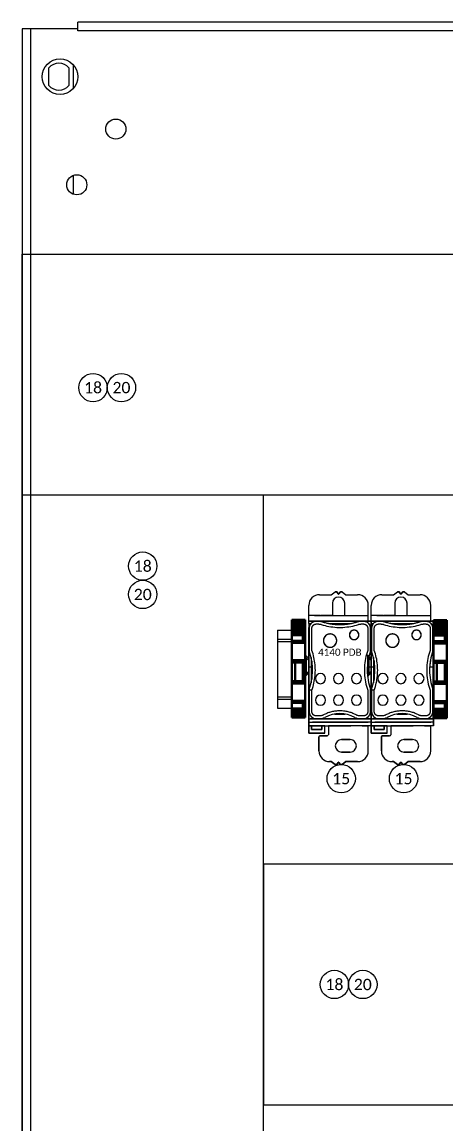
# Model space of a CAD drawing. Header units: inches. Extents: x 0 to 316, y -1 to 150.
# Drawn here: x 175.11 to 182.59, y 109.16 to 128.6 of the extents above; entities that cross this region are included whole.
import ezdxf
from ezdxf.enums import TextEntityAlignment as Align

# ---------------------------------------------------------------- set-up
doc = ezdxf.new("R2010")
doc.units = ezdxf.units.IN
doc.header["$MEASUREMENT"] = 0
doc.linetypes.add('HIDDEN2', pattern=[0.1875, 0.125, -0.0625])
doc.layers.add('AXIS', color=7, linetype='Continuous')
doc.styles.add('Calibri', font='calibri.ttf')

# ---------------------------------------------------------------- blocks, each defined once
blk = doc.blocks.new('A$C29732917')
at = {"lineweight": 50}
for p, q in [((-25.42, 3.57), (-25.42, -2.43)), ((18.38, 3.57), (-25.42, 3.57)), ((-24.44, 3.57), (-24.44, -2.43)), ((-23.82, 3.57), (-23.82, -2.43)), ((-23.62, 3.57), (-23.62, -2.43)), ((-22.62, 3.57), (-22.62, -2.43)), ((-22.19, 2.57), (-15.5, 2.57)), ((-22.19, -2.43), (-22.19, 2.57)), ((-21.49, 2.57), (-21.49, -2.43)), ((-21.45, 2.57), (-21.45, -2.43)), ((-20.49, 2.57), (-20.49, -2.43)), ((-20.06, 2.57), (-20.06, -2.43)), ((-19.28, -2.43), (-19.28, 2.57)), ((-18.57, 2.57), (-18.57, -2.43)), ((-16.03, 2.57), (-16.03, -2.43)), ((-15.84, 2.57), (-15.84, -2.43)), ((-15.6, 2.57), (-15.6, -2.43)), ((-15.5, -2.43), (-15.5, 2.57)), ((-15.07, 3.57), (-15.07, -2.43)), ((-7.32, 3.07), (3.08, 3.07)), ((-7.32, -2.43), (-7.32, 3.07)), ((-6.92, -2.43), (-6.92, 3.07)), ((-6.56, 3.07), (-6.56, -2.43)), ((-6.32, 3.07), (-6.32, -2.43)), ((-6.12, 2.57), (1.88, 2.57)), ((2.08, 3.07), (2.08, -2.43)), ((2.32, 3.07), (2.32, -2.43)), ((2.68, 3.07), (2.68, -2.43)), ((3.08, -2.43), (3.08, 3.07)), ((10.83, 3.57), (10.83, -2.43)), ((11.26, 2.57), (17.95, 2.57)), ((11.26, -2.43), (11.26, 2.57)), ((11.35, -2.43), (11.35, 2.57)), ((11.6, 2.57), (11.6, -2.43)), ((11.79, -2.43), (11.79, 2.57)), ((14.33, 2.57), (14.33, -2.43)), ((15.04, 2.57), (15.04, -2.43)), ((15.81, 2.57), (15.81, -2.43)), ((16.25, 2.57), (16.25, -2.43)), ((17.2, 2.57), (17.2, -2.43)), ((17.25, 2.57), (17.25, -2.43)), ((17.95, -2.43), (17.95, 2.57)), ((18.38, 3.57), (18.38, -2.43)), ((18.38, -2.43), (-25.42, -2.43)), ((1.88, -0.93), (-6.12, -0.93))]:
    blk.add_line(p, q, dxfattribs=at)
at = {"lineweight": 25}
blk.add_line((-15.6, -2.43), (-16.03, -2.43), dxfattribs=at)
at = {"lineweight": 50}
for centre, start, end in [((-6.12, 2.37), 90, 180), ((1.88, 2.37), 0, 90), ((-6.12, -0.73), 180, 270), ((1.88, -0.73), 270, 0)]:
    blk.add_arc(centre, 0.2, start, end, dxfattribs=at)
blk = doc.blocks.new('UDJ-125A')
at = {"color": 2}
for p, q in [((-0.232, 2.693), (-0.166, 2.743)), ((-0.232, 2.693), (-0.166, 2.743)), ((-0.166, 2.743), (-0.135, 2.743)), ((-0.135, 2.743), (-0.166, 2.743)), ((-0.166, 2.743), (-0.166, 2.743)), ((-0.135, 2.743), (-0.111, 2.708)), ((-0.111, 2.708), (-0.135, 2.743)), ((-0.135, 2.743), (-0.135, 2.743)), ((-0.097, 2.708), (-0.073, 2.743)), ((-0.073, 2.743), (-0.097, 2.708)), ((-0.073, 2.743), (-0.042, 2.743)), ((-0.042, 2.743), (-0.073, 2.743)), ((-0.073, 2.743), (-0.073, 2.743)), ((-0.042, 2.743), (0.024, 2.693)), ((-0.042, 2.743), (0.024, 2.693)), ((-0.042, 2.743), (-0.042, 2.743)), ((-0.44, 2.693), (-0.44, 2.693)), ((-0.44, 2.693), (-0.232, 2.693)), ((-0.44, 2.693), (-0.232, 2.693)), ((-0.232, 2.693), (-0.232, 2.693)), ((-0.213, 2.543), (-0.213, 2.327)), ((-0.213, 2.543), (-0.213, 2.328)), ((-0.213, 2.543), (-0.213, 2.543)), ((-0.111, 2.708), (-0.111, 2.708)), ((-0.097, 2.708), (-0.097, 2.708)), ((0.005, 2.327), (0.005, 2.543)), ((0.005, 2.328), (0.005, 2.543)), ((0.005, 2.543), (0.005, 2.543)), ((0.024, 2.693), (0.232, 2.693)), ((0.024, 2.693), (0.232, 2.693)), ((0.024, 2.693), (0.024, 2.693)), ((0.232, 2.693), (0.232, 2.693)), ((-0.628, 2.185), (-0.628, 2.505)), ((0.42, 2.505), (0.42, 2.505)), ((0.42, 2.352), (0.42, 2.505)), ((0.42, 2.23), (0.42, 2.352)), ((-0.528, 2.328), (-0.628, 2.328)), ((-0.423, 2.328), (-0.628, 2.328)), ((-0.498, 2.228), (-0.628, 2.228)), ((-0.628, 2.228), (-0.581, 2.228)), ((-0.628, 2.188), (-0.628, 1.416)), ((-0.628, 2.188), (-0.59, 2.188)), ((-0.62, 2.129), (-0.617, 2.142)), ((-0.617, 2.142), (-0.612, 2.155)), ((-0.612, 2.155), (-0.605, 2.167)), ((-0.605, 2.167), (-0.598, 2.178)), ((-0.598, 2.178), (-0.589, 2.188)), ((-0.589, 2.188), (-0.58, 2.197)), ((-0.581, 2.228), (-0.423, 2.228)), ((-0.58, 2.197), (-0.569, 2.205)), ((-0.569, 2.205), (-0.559, 2.212)), ((-0.564, 2.138), (-0.562, 2.141)), ((-0.562, 2.141), (-0.56, 2.145)), ((-0.56, 2.145), (-0.558, 2.148)), ((-0.559, 2.212), (-0.547, 2.218)), ((-0.558, 2.148), (-0.555, 2.151)), ((-0.555, 2.151), (-0.553, 2.154)), ((-0.553, 2.154), (-0.55, 2.157)), ((-0.55, 2.157), (-0.547, 2.16)), ((-0.547, 2.218), (-0.535, 2.222)), ((-0.547, 2.16), (-0.544, 2.162)), ((-0.544, 2.162), (-0.54, 2.164)), ((-0.54, 2.164), (-0.537, 2.167)), ((-0.537, 2.167), (-0.534, 2.169)), ((-0.535, 2.222), (-0.523, 2.225)), ((-0.534, 2.169), (-0.53, 2.17)), ((-0.53, 2.17), (-0.527, 2.172)), ((-0.528, 2.328), (-0.528, 2.328)), ((-0.528, 2.328), (0.42, 2.328)), ((-0.528, 2.228), (-0.413, 2.228)), ((-0.528, 2.228), (-0.528, 2.228)), ((0.001, 2.228), (-0.528, 2.228)), ((-0.527, 2.172), (-0.523, 2.173)), ((-0.523, 2.225), (-0.511, 2.227)), ((-0.523, 2.173), (-0.519, 2.174)), ((-0.519, 2.174), (-0.516, 2.175)), ((-0.516, 2.175), (-0.512, 2.176)), ((-0.512, 2.176), (-0.509, 2.177)), ((-0.511, 2.227), (-0.498, 2.228)), ((-0.509, 2.177), (-0.505, 2.177)), ((-0.506, 2.328), (-0.254, 2.328)), ((-0.505, 2.177), (-0.502, 2.177)), ((-0.502, 2.177), (-0.498, 2.178)), ((-0.456, 2.228), (-0.498, 2.228)), ((-0.498, 2.228), (-0.498, 2.228)), ((-0.498, 2.228), (-0.498, 2.228)), ((-0.498, 2.228), (-0.498, 2.228)), ((-0.498, 2.228), (-0.498, 2.228)), ((-0.498, 2.228), (-0.498, 2.228)), ((-0.498, 2.228), (-0.498, 2.228)), ((-0.498, 2.228), (-0.498, 2.228)), ((-0.456, 2.228), (-0.498, 2.228)), ((-0.498, 2.228), (-0.491, 2.228)), ((-0.498, 2.178), (-0.456, 2.178)), ((-0.491, 2.228), (-0.484, 2.228)), ((-0.484, 2.228), (-0.477, 2.228)), ((-0.477, 2.228), (-0.47, 2.228)), ((-0.47, 2.228), (-0.463, 2.228)), ((-0.463, 2.228), (-0.456, 2.228)), ((0.293, 2.228), (-0.456, 2.228)), ((-0.456, 2.228), (-0.456, 2.228)), ((-0.456, 2.228), (-0.456, 2.228)), ((-0.456, 2.228), (-0.456, 2.228)), ((-0.456, 2.228), (-0.456, 2.228)), ((-0.456, 2.228), (-0.456, 2.228)), ((-0.456, 2.228), (-0.456, 2.228)), ((-0.456, 2.228), (-0.456, 2.228)), ((-0.456, 2.228), (-0.446, 2.227)), ((-0.456, 2.178), (-0.45, 2.177)), ((-0.45, 2.177), (-0.443, 2.177)), ((-0.446, 2.227), (-0.435, 2.226)), ((-0.443, 2.177), (-0.436, 2.176)), ((-0.436, 2.176), (-0.429, 2.175)), ((-0.435, 2.226), (-0.425, 2.225)), ((-0.429, 2.175), (-0.423, 2.174)), ((-0.425, 2.225), (-0.414, 2.223)), ((-0.423, 2.228), (0.052, 2.228)), ((-0.423, 2.174), (-0.416, 2.172)), ((-0.416, 2.172), (-0.409, 2.17)), ((-0.414, 2.223), (-0.404, 2.221)), ((-0.213, 2.327), (-0.413, 2.327)), ((-0.213, 2.327), (-0.413, 2.327)), ((-0.413, 2.327), (-0.413, 2.327)), ((-0.413, 2.228), (-0.363, 2.228)), ((-0.413, 2.228), (-0.413, 2.228)), ((-0.409, 2.17), (-0.376, 2.16)), ((-0.404, 2.221), (-0.394, 2.218)), ((-0.394, 2.218), (-0.377, 2.212)), ((-0.394, 2.218), (-0.394, 2.218)), ((-0.377, 2.212), (-0.36, 2.207)), ((-0.376, 2.16), (-0.343, 2.151)), ((-0.363, 2.228), (0.155, 2.228)), ((-0.363, 2.228), (-0.363, 2.228)), ((-0.36, 2.207), (-0.343, 2.202)), ((-0.343, 2.202), (-0.325, 2.198)), ((-0.343, 2.151), (-0.309, 2.142)), ((-0.325, 2.198), (-0.308, 2.193)), ((-0.309, 2.142), (-0.275, 2.135)), ((-0.308, 2.193), (-0.29, 2.19)), ((-0.29, 2.19), (-0.273, 2.186)), ((-0.281, 2.188), (0.117, 2.188)), ((-0.273, 2.186), (-0.255, 2.183)), ((-0.255, 2.183), (-0.237, 2.18)), ((-0.254, 2.328), (0.42, 2.328)), ((-0.254, 2.188), (-0.002, 2.188)), ((-0.237, 2.18), (-0.219, 2.177)), ((-0.219, 2.177), (-0.201, 2.175)), ((-0.213, 2.327), (-0.213, 2.327)), ((-0.201, 2.175), (-0.183, 2.173)), ((0.037, 2.175), (-0.2, 2.175)), ((-0.183, 2.173), (-0.165, 2.171)), ((-0.165, 2.171), (-0.146, 2.17)), ((-0.146, 2.17), (-0.128, 2.169)), ((-0.128, 2.169), (-0.109, 2.168)), ((-0.109, 2.168), (-0.091, 2.168)), ((-0.091, 2.168), (-0.073, 2.168)), ((-0.073, 2.168), (-0.054, 2.168)), ((-0.054, 2.168), (-0.036, 2.169)), ((-0.036, 2.169), (-0.018, 2.17)), ((-0.018, 2.17), (0, 2.171)), ((0, 2.171), (0.018, 2.173)), ((0.35, 2.228), (0.001, 2.228)), ((0.005, 2.327), (0.005, 2.327)), ((0.018, 2.173), (0.036, 2.175)), ((0.036, 2.175), (0.055, 2.177)), ((0.401, 2.228), (0.052, 2.228)), ((0.055, 2.177), (0.073, 2.179)), ((0.073, 2.179), (0.091, 2.182)), ((0.091, 2.182), (0.109, 2.186)), ((0.109, 2.186), (0.126, 2.189)), ((0.111, 2.135), (0.146, 2.142)), ((0.126, 2.189), (0.144, 2.193)), ((0.144, 2.193), (0.162, 2.198)), ((0.146, 2.142), (0.18, 2.151)), ((0.155, 2.228), (0.205, 2.228)), ((0.155, 2.228), (0.155, 2.228)), ((0.162, 2.198), (0.179, 2.202)), ((0.179, 2.202), (0.196, 2.207)), ((0.18, 2.151), (0.213, 2.16)), ((0.196, 2.207), (0.214, 2.212)), ((0.205, 2.228), (0.32, 2.228)), ((0.205, 2.228), (0.205, 2.228)), ((0.213, 2.16), (0.246, 2.17)), ((0.214, 2.212), (0.231, 2.218)), ((0.231, 2.218), (0.241, 2.221)), ((0.231, 2.218), (0.231, 2.218)), ((0.241, 2.221), (0.251, 2.223)), ((0.246, 2.17), (0.253, 2.172)), ((0.251, 2.223), (0.262, 2.225)), ((0.253, 2.172), (0.259, 2.174)), ((0.259, 2.174), (0.266, 2.175)), ((0.262, 2.225), (0.272, 2.226)), ((0.266, 2.175), (0.273, 2.176)), ((0.272, 2.226), (0.283, 2.227)), ((0.273, 2.176), (0.279, 2.177)), ((0.279, 2.177), (0.286, 2.177)), ((0.283, 2.227), (0.293, 2.228)), ((0.286, 2.177), (0.293, 2.178)), ((0.335, 2.228), (0.293, 2.228)), ((0.293, 2.228), (0.3, 2.228)), ((0.335, 2.228), (0.293, 2.228)), ((0.293, 2.228), (0.293, 2.228)), ((0.293, 2.228), (0.293, 2.228)), ((0.293, 2.228), (0.293, 2.228)), ((0.293, 2.228), (0.293, 2.228)), ((0.293, 2.228), (0.293, 2.228)), ((0.293, 2.228), (0.293, 2.228)), ((0.293, 2.228), (0.293, 2.228)), ((0.293, 2.178), (0.335, 2.178)), ((0.3, 2.228), (0.307, 2.228)), ((0.307, 2.228), (0.314, 2.228)), ((0.314, 2.228), (0.321, 2.228)), ((0.32, 2.228), (0.32, 2.23)), ((0.32, 2.23), (0.401, 2.23)), ((0.32, 2.228), (0.42, 2.228)), ((0.32, 2.228), (0.32, 2.228)), ((0.321, 2.228), (0.328, 2.228)), ((0.328, 2.228), (0.335, 2.228)), ((0.47, 2.228), (0.335, 2.228)), ((0.335, 2.228), (0.349, 2.227)), ((0.335, 2.228), (0.335, 2.228)), ((0.335, 2.228), (0.335, 2.228)), ((0.335, 2.228), (0.335, 2.228)), ((0.335, 2.228), (0.335, 2.228)), ((0.335, 2.228), (0.335, 2.228)), ((0.335, 2.228), (0.335, 2.228)), ((0.335, 2.228), (0.335, 2.228)), ((0.335, 2.178), (0.338, 2.177)), ((0.338, 2.177), (0.342, 2.177)), ((0.342, 2.177), (0.345, 2.177)), ((0.345, 2.177), (0.349, 2.176)), ((0.349, 2.227), (0.364, 2.224)), ((0.349, 2.176), (0.353, 2.175)), ((0.401, 2.228), (0.35, 2.228)), ((0.353, 2.175), (0.356, 2.174)), ((0.356, 2.174), (0.36, 2.173)), ((0.36, 2.173), (0.363, 2.172)), ((0.363, 2.172), (0.367, 2.17)), ((0.364, 2.224), (0.378, 2.22)), ((0.367, 2.17), (0.37, 2.169)), ((0.37, 2.169), (0.374, 2.167)), ((0.374, 2.167), (0.377, 2.164)), ((0.377, 2.164), (0.38, 2.162)), ((0.378, 2.22), (0.391, 2.214)), ((0.38, 2.162), (0.383, 2.16)), ((0.383, 2.16), (0.386, 2.157)), ((0.386, 2.157), (0.389, 2.154)), ((0.389, 2.154), (0.392, 2.151)), ((0.391, 2.214), (0.404, 2.207)), ((0.392, 2.151), (0.394, 2.148)), ((0.394, 2.148), (0.397, 2.145)), ((0.397, 2.145), (0.399, 2.141)), ((0.399, 2.141), (0.401, 2.138)), ((0.401, 2.23), (0.42, 2.23)), ((0.404, 2.207), (0.416, 2.198)), ((0.416, 2.198), (0.427, 2.187)), ((0.42, 2.228), (0.42, 2.23)), ((0.42, 2.228), (0.47, 2.228)), ((0.42, 2.228), (0.42, 2.228)), ((0.427, 2.187), (0.436, 2.176)), ((0.436, 2.176), (0.445, 2.163)), ((0.445, 2.163), (0.451, 2.148)), ((0.451, 2.148), (0.456, 2.134)), ((0.47, 2.228), (0.47, 2.228)), ((0.47, 2.188), (0.47, 2.228)), ((0.47, 2.228), (0.47, 2.165)), ((0.47, 1.416), (0.47, 2.188)), ((0.47, 2.117), (0.47, 2.165)), ((0.47, 2.165), (0.47, 2.165)), ((-0.628, 1.568), (-0.628, 2.117)), ((-0.623, 2.103), (-0.622, 2.116)), ((-0.623, 2.103), (-0.623, 1.704)), ((-0.623, 1.704), (-0.623, 2.103)), ((-0.622, 2.116), (-0.62, 2.129)), ((-0.573, 2.109), (-0.572, 2.113)), ((-0.573, 2.106), (-0.573, 2.109)), ((-0.573, 2.103), (-0.573, 2.106)), ((-0.573, 1.712), (-0.573, 2.103)), ((-0.572, 2.117), (-0.571, 2.12)), ((-0.572, 2.113), (-0.572, 2.117)), ((-0.571, 2.12), (-0.57, 2.124)), ((-0.57, 2.124), (-0.569, 2.127)), ((-0.569, 2.127), (-0.568, 2.131)), ((-0.568, 2.131), (-0.566, 2.135)), ((-0.566, 2.135), (-0.564, 2.138)), ((-0.354, 1.947), (-0.357, 1.942)), ((-0.35, 1.952), (-0.354, 1.947)), ((-0.347, 1.957), (-0.35, 1.952)), ((-0.343, 1.961), (-0.347, 1.957)), ((-0.339, 1.966), (-0.343, 1.961)), ((-0.335, 1.97), (-0.339, 1.966)), ((-0.33, 1.974), (-0.335, 1.97)), ((-0.326, 1.978), (-0.33, 1.974)), ((-0.321, 1.981), (-0.326, 1.978)), ((-0.316, 1.984), (-0.321, 1.981)), ((-0.311, 1.987), (-0.316, 1.984)), ((-0.306, 1.99), (-0.311, 1.987)), ((-0.3, 1.993), (-0.306, 1.99)), ((-0.295, 1.995), (-0.3, 1.993)), ((-0.289, 1.997), (-0.295, 1.995)), ((-0.284, 1.998), (-0.289, 1.997)), ((-0.278, 2), (-0.284, 1.998)), ((-0.272, 2.001), (-0.278, 2)), ((-0.275, 2.135), (-0.24, 2.13)), ((-0.266, 2.001), (-0.272, 2.001)), ((-0.26, 2.002), (-0.266, 2.001)), ((-0.254, 2.002), (-0.26, 2.002)), ((-0.248, 2.002), (-0.254, 2.002)), ((-0.243, 2.001), (-0.248, 2.002)), ((-0.237, 2.001), (-0.243, 2.001)), ((-0.24, 2.13), (-0.205, 2.125)), ((-0.231, 2), (-0.237, 2.001)), ((-0.225, 1.998), (-0.231, 2)), ((-0.219, 1.997), (-0.225, 1.998)), ((-0.214, 1.995), (-0.219, 1.997)), ((-0.208, 1.993), (-0.214, 1.995)), ((-0.203, 1.99), (-0.208, 1.993)), ((-0.205, 2.125), (-0.17, 2.121)), ((-0.197, 1.987), (-0.203, 1.99)), ((-0.192, 1.984), (-0.197, 1.987)), ((-0.187, 1.981), (-0.192, 1.984)), ((-0.182, 1.978), (-0.187, 1.981)), ((-0.178, 1.974), (-0.182, 1.978)), ((-0.173, 1.97), (-0.178, 1.974)), ((-0.169, 1.966), (-0.173, 1.97)), ((-0.17, 2.121), (-0.135, 2.119)), ((-0.165, 1.961), (-0.169, 1.966)), ((-0.161, 1.957), (-0.165, 1.961)), ((-0.158, 1.952), (-0.161, 1.957)), ((-0.155, 1.947), (-0.158, 1.952)), ((-0.151, 1.942), (-0.155, 1.947)), ((-0.135, 2.119), (-0.099, 2.118)), ((-0.099, 2.118), (-0.064, 2.118)), ((-0.064, 2.118), (-0.029, 2.119)), ((-0.029, 2.119), (0.007, 2.121)), ((0.007, 2.121), (0.042, 2.125)), ((0.042, 2.125), (0.077, 2.13)), ((0.077, 2.13), (0.111, 2.135)), ((0.087, 1.998), (0.086, 1.992)), ((0.086, 1.992), (0.086, 1.986)), ((0.086, 1.986), (0.086, 1.986)), ((0.086, 1.986), (0.086, 1.979)), ((0.086, 1.979), (0.087, 1.974)), ((0.088, 2.004), (0.087, 1.998)), ((0.087, 1.974), (0.088, 1.968)), ((0.09, 2.009), (0.088, 2.004)), ((0.088, 1.968), (0.09, 1.962)), ((0.092, 2.015), (0.09, 2.009)), ((0.09, 1.962), (0.091, 1.956)), ((0.091, 1.956), (0.094, 1.951)), ((0.094, 2.021), (0.092, 2.015)), ((0.097, 2.026), (0.094, 2.021)), ((0.094, 1.951), (0.097, 1.945)), ((0.1, 2.031), (0.097, 2.026)), ((0.097, 1.945), (0.1, 1.94)), ((0.103, 2.036), (0.1, 2.031)), ((0.107, 2.041), (0.103, 2.036)), ((0.111, 2.045), (0.107, 2.041)), ((0.115, 2.049), (0.111, 2.045)), ((0.12, 2.053), (0.115, 2.049)), ((0.125, 2.056), (0.12, 2.053)), ((0.13, 2.059), (0.125, 2.056)), ((0.135, 2.062), (0.13, 2.059)), ((0.141, 2.064), (0.135, 2.062)), ((0.147, 2.066), (0.141, 2.064)), ((0.152, 2.067), (0.147, 2.066)), ((0.158, 2.068), (0.152, 2.067)), ((0.164, 2.069), (0.158, 2.068)), ((0.17, 2.069), (0.164, 2.069)), ((0.176, 2.069), (0.17, 2.069)), ((0.182, 2.068), (0.176, 2.069)), ((0.188, 2.067), (0.182, 2.068)), ((0.193, 2.066), (0.188, 2.067)), ((0.199, 2.064), (0.193, 2.066)), ((0.204, 2.062), (0.199, 2.064)), ((0.21, 2.059), (0.204, 2.062)), ((0.215, 2.056), (0.21, 2.059)), ((0.22, 2.053), (0.215, 2.056)), ((0.224, 2.049), (0.22, 2.053)), ((0.229, 2.045), (0.224, 2.049)), ((0.233, 2.041), (0.229, 2.045)), ((0.237, 2.036), (0.233, 2.041)), ((0.24, 2.031), (0.237, 2.036)), ((0.243, 2.026), (0.24, 2.031)), ((0.24, 1.94), (0.243, 1.945)), ((0.246, 2.021), (0.243, 2.026)), ((0.243, 1.945), (0.246, 1.951)), ((0.248, 2.015), (0.246, 2.021)), ((0.246, 1.951), (0.248, 1.956)), ((0.25, 2.009), (0.248, 2.015)), ((0.248, 1.956), (0.25, 1.962)), ((0.252, 2.003), (0.25, 2.009)), ((0.25, 1.962), (0.252, 1.968)), ((0.253, 1.998), (0.252, 2.003)), ((0.252, 1.968), (0.253, 1.973)), ((0.253, 1.992), (0.253, 1.998)), ((0.254, 1.986), (0.253, 1.992)), ((0.253, 1.979), (0.254, 1.986)), ((0.253, 1.973), (0.253, 1.979)), ((0.254, 1.986), (0.254, 1.986)), ((0.401, 2.138), (0.403, 2.135)), ((0.403, 2.135), (0.404, 2.131)), ((0.404, 2.131), (0.406, 2.127)), ((0.406, 2.127), (0.407, 2.124)), ((0.407, 2.124), (0.408, 2.12)), ((0.408, 2.12), (0.409, 2.117)), ((0.409, 2.117), (0.409, 2.113)), ((0.409, 2.113), (0.41, 2.109)), ((0.41, 2.109), (0.41, 2.106)), ((0.41, 2.106), (0.41, 2.103)), ((0.41, 2.103), (0.41, 1.712)), ((0.456, 2.134), (0.459, 2.118)), ((0.459, 2.118), (0.46, 2.103)), ((0.46, 1.704), (0.46, 2.103)), ((0.46, 2.103), (0.46, 1.704)), ((0.46, 2.103), (0.46, 2.103)), ((0.47, 2.117), (0.47, 2.117)), ((0.47, 2.117), (0.47, 1.571)), ((-0.371, 1.891), (-0.372, 1.885)), ((-0.372, 1.885), (-0.372, 1.885)), ((-0.372, 1.885), (-0.371, 1.879)), ((-0.37, 1.903), (-0.371, 1.897)), ((-0.371, 1.897), (-0.371, 1.891)), ((-0.371, 1.879), (-0.371, 1.873)), ((-0.371, 1.873), (-0.37, 1.867)), ((-0.369, 1.908), (-0.37, 1.903)), ((-0.37, 1.867), (-0.369, 1.861)), ((-0.368, 1.914), (-0.369, 1.908)), ((-0.369, 1.861), (-0.368, 1.855)), ((-0.366, 1.92), (-0.368, 1.914)), ((-0.368, 1.855), (-0.366, 1.849)), ((-0.364, 1.926), (-0.366, 1.92)), ((-0.366, 1.849), (-0.364, 1.844)), ((-0.362, 1.931), (-0.364, 1.926)), ((-0.364, 1.844), (-0.362, 1.838)), ((-0.36, 1.936), (-0.362, 1.931)), ((-0.362, 1.838), (-0.36, 1.833)), ((-0.357, 1.942), (-0.36, 1.936)), ((-0.36, 1.833), (-0.357, 1.828)), ((-0.357, 1.828), (-0.354, 1.822)), ((-0.354, 1.822), (-0.351, 1.817)), ((-0.351, 1.817), (-0.347, 1.813)), ((-0.347, 1.813), (-0.343, 1.808)), ((-0.343, 1.808), (-0.339, 1.804)), ((-0.339, 1.804), (-0.335, 1.799)), ((-0.335, 1.799), (-0.331, 1.795)), ((-0.331, 1.795), (-0.326, 1.792)), ((-0.326, 1.792), (-0.321, 1.788)), ((-0.321, 1.788), (-0.316, 1.785)), ((-0.316, 1.785), (-0.311, 1.782)), ((-0.311, 1.782), (-0.306, 1.779)), ((-0.306, 1.779), (-0.301, 1.777)), ((-0.301, 1.777), (-0.295, 1.774)), ((-0.295, 1.774), (-0.29, 1.773)), ((-0.29, 1.773), (-0.284, 1.771)), ((-0.284, 1.771), (-0.278, 1.769)), ((-0.278, 1.769), (-0.272, 1.768)), ((-0.272, 1.768), (-0.266, 1.768)), ((-0.266, 1.768), (-0.26, 1.767)), ((-0.26, 1.767), (-0.254, 1.767)), ((-0.254, 1.767), (-0.249, 1.767)), ((-0.249, 1.767), (-0.243, 1.768)), ((-0.243, 1.768), (-0.237, 1.768)), ((-0.237, 1.768), (-0.231, 1.769)), ((-0.231, 1.769), (-0.225, 1.771)), ((-0.225, 1.771), (-0.219, 1.772)), ((-0.219, 1.772), (-0.214, 1.774)), ((-0.214, 1.774), (-0.208, 1.776)), ((-0.208, 1.776), (-0.203, 1.779)), ((-0.203, 1.779), (-0.197, 1.782)), ((-0.197, 1.782), (-0.192, 1.785)), ((-0.192, 1.785), (-0.187, 1.788)), ((-0.187, 1.788), (-0.182, 1.791)), ((-0.182, 1.791), (-0.178, 1.795)), ((-0.178, 1.795), (-0.173, 1.799)), ((-0.173, 1.799), (-0.169, 1.803)), ((-0.169, 1.803), (-0.165, 1.808)), ((-0.165, 1.808), (-0.161, 1.812)), ((-0.161, 1.812), (-0.158, 1.817)), ((-0.158, 1.817), (-0.155, 1.822)), ((-0.155, 1.822), (-0.152, 1.827)), ((-0.152, 1.827), (-0.149, 1.833)), ((-0.149, 1.936), (-0.151, 1.942)), ((-0.146, 1.931), (-0.149, 1.936)), ((-0.149, 1.833), (-0.146, 1.838)), ((-0.144, 1.925), (-0.146, 1.931)), ((-0.146, 1.838), (-0.144, 1.844)), ((-0.142, 1.92), (-0.144, 1.925)), ((-0.144, 1.844), (-0.142, 1.849)), ((-0.14, 1.914), (-0.142, 1.92)), ((-0.142, 1.849), (-0.14, 1.855)), ((-0.139, 1.908), (-0.14, 1.914)), ((-0.14, 1.855), (-0.139, 1.861)), ((-0.138, 1.902), (-0.139, 1.908)), ((-0.139, 1.861), (-0.138, 1.867)), ((-0.137, 1.896), (-0.138, 1.902)), ((-0.138, 1.867), (-0.137, 1.873)), ((-0.137, 1.891), (-0.137, 1.896)), ((-0.137, 1.885), (-0.137, 1.891)), ((-0.137, 1.885), (-0.137, 1.885)), ((-0.137, 1.879), (-0.137, 1.885)), ((-0.137, 1.873), (-0.137, 1.879)), ((0.1, 1.94), (0.103, 1.935)), ((0.103, 1.935), (0.107, 1.93)), ((0.107, 1.93), (0.111, 1.926)), ((0.111, 1.926), (0.115, 1.922)), ((0.115, 1.922), (0.12, 1.918)), ((0.12, 1.918), (0.125, 1.915)), ((0.125, 1.915), (0.13, 1.912)), ((0.13, 1.912), (0.135, 1.909)), ((0.135, 1.909), (0.141, 1.907)), ((0.141, 1.907), (0.147, 1.905)), ((0.147, 1.905), (0.153, 1.904)), ((0.153, 1.904), (0.158, 1.903)), ((0.158, 1.903), (0.164, 1.902)), ((0.164, 1.902), (0.17, 1.902)), ((0.17, 1.902), (0.176, 1.902)), ((0.176, 1.902), (0.182, 1.903)), ((0.182, 1.903), (0.188, 1.904)), ((0.188, 1.904), (0.194, 1.905)), ((0.194, 1.905), (0.199, 1.907)), ((0.199, 1.907), (0.205, 1.909)), ((0.205, 1.909), (0.21, 1.912)), ((0.21, 1.912), (0.215, 1.915)), ((0.215, 1.915), (0.22, 1.919)), ((0.22, 1.919), (0.225, 1.922)), ((0.225, 1.922), (0.229, 1.926)), ((0.229, 1.926), (0.233, 1.931)), ((0.233, 1.931), (0.237, 1.935)), ((0.237, 1.935), (0.24, 1.94)), ((-0.628, 1.568), (-0.691, 1.634)), ((-0.691, 1.634), (-0.691, 1.606)), ((-0.691, 1.634), (-0.691, 1.251)), ((-0.691, 1.605), (-0.691, 1.606)), ((-0.691, 1.606), (-0.691, 1.606)), ((-0.691, 1.606), (-0.691, 1.279)), ((-0.69, 1.604), (-0.691, 1.605)), ((-0.691, 1.605), (-0.691, 1.605)), ((-0.691, 1.605), (-0.691, 1.605)), ((-0.689, 1.603), (-0.69, 1.604)), ((-0.69, 1.604), (-0.69, 1.604)), ((-0.688, 1.602), (-0.689, 1.603)), ((-0.689, 1.603), (-0.689, 1.603)), ((-0.687, 1.601), (-0.688, 1.602)), ((-0.686, 1.6), (-0.687, 1.601)), ((-0.685, 1.599), (-0.686, 1.6)), ((-0.684, 1.598), (-0.685, 1.599)), ((-0.683, 1.597), (-0.684, 1.598)), ((-0.682, 1.596), (-0.683, 1.597)), ((-0.681, 1.594), (-0.682, 1.596)), ((-0.68, 1.593), (-0.681, 1.594)), ((-0.678, 1.591), (-0.68, 1.593)), ((-0.677, 1.59), (-0.678, 1.591)), ((-0.676, 1.588), (-0.677, 1.59)), ((-0.674, 1.587), (-0.676, 1.588)), ((-0.673, 1.586), (-0.674, 1.587)), ((-0.672, 1.584), (-0.673, 1.586)), ((-0.67, 1.583), (-0.672, 1.584)), ((-0.669, 1.581), (-0.67, 1.583)), ((-0.667, 1.58), (-0.669, 1.581)), ((-0.666, 1.578), (-0.667, 1.58)), ((-0.666, 1.578), (-0.628, 1.537)), ((-0.666, 1.307), (-0.666, 1.578)), ((-0.628, 1.537), (-0.628, 1.568)), ((-0.628, 1.568), (-0.628, 1.317)), ((-0.614, 1.678), (-0.623, 1.704)), ((-0.606, 1.653), (-0.614, 1.678)), ((-0.599, 1.627), (-0.606, 1.653)), ((-0.592, 1.602), (-0.599, 1.627)), ((-0.586, 1.576), (-0.592, 1.602)), ((-0.588, 1.585), (-0.588, 1.416)), ((-0.581, 1.549), (-0.586, 1.576)), ((-0.563, 1.682), (-0.573, 1.712)), ((-0.553, 1.651), (-0.563, 1.682)), ((-0.545, 1.619), (-0.553, 1.651)), ((-0.538, 1.588), (-0.545, 1.619)), ((-0.531, 1.556), (-0.538, 1.588)), ((-0.526, 1.524), (-0.531, 1.556)), ((0.37, 1.569), (0.364, 1.532)), ((0.378, 1.606), (0.37, 1.569)), ((0.388, 1.642), (0.378, 1.606)), ((0.398, 1.677), (0.388, 1.642)), ((0.41, 1.712), (0.398, 1.677)), ((0.423, 1.576), (0.417, 1.549)), ((0.429, 1.602), (0.423, 1.576)), ((0.436, 1.627), (0.429, 1.602)), ((0.443, 1.653), (0.436, 1.627)), ((0.451, 1.678), (0.443, 1.653)), ((0.46, 1.704), (0.451, 1.678)), ((0.47, 1.571), (0.47, 1.542)), ((-0.628, 1.348), (-0.628, 1.537)), ((-0.628, 1.416), (-0.628, 0.59)), ((-0.588, 1.416), (-0.628, 1.416)), ((-0.588, 1.54), (-0.588, 1.54)), ((-0.588, 1.54), (-0.579, 1.54)), ((-0.588, 1.416), (-0.588, 1.14)), ((-0.576, 1.523), (-0.581, 1.549)), ((-0.577, 1.526), (-0.577, 1.375)), ((-0.577, 1.375), (-0.577, 1.199)), ((-0.577, 1.375), (-0.577, 1.375)), ((-0.577, 1.375), (-0.563, 1.375)), ((-0.572, 1.497), (-0.576, 1.523)), ((-0.569, 1.47), (-0.572, 1.497)), ((-0.566, 1.443), (-0.569, 1.47)), ((-0.565, 1.417), (-0.566, 1.443)), ((-0.563, 1.39), (-0.565, 1.417)), ((-0.563, 1.363), (-0.563, 1.39)), ((-0.521, 1.492), (-0.526, 1.524)), ((-0.518, 1.46), (-0.521, 1.492)), ((-0.515, 1.427), (-0.518, 1.46)), ((-0.514, 1.395), (-0.515, 1.427)), ((-0.513, 1.363), (-0.514, 1.395)), ((-0.514, 1.33), (-0.513, 1.363)), ((0.351, 1.419), (0.35, 1.381)), ((0.35, 1.381), (0.35, 1.344)), ((0.354, 1.457), (0.351, 1.419)), ((0.358, 1.495), (0.354, 1.457)), ((0.364, 1.532), (0.358, 1.495)), ((0.401, 1.417), (0.4, 1.39)), ((0.4, 1.39), (0.4, 1.363)), ((0.4, 1.363), (0.4, 1.363)), ((0.403, 1.443), (0.401, 1.417)), ((0.47, 1.416), (0.401, 1.416)), ((0.406, 1.47), (0.403, 1.443)), ((0.409, 1.497), (0.406, 1.47)), ((0.413, 1.523), (0.409, 1.497)), ((0.417, 1.549), (0.413, 1.523)), ((0.47, 1.542), (0.47, 1.343)), ((0.47, 0.59), (0.47, 1.416)), ((-0.691, 1.251), (-0.628, 1.317)), ((-0.69, 1.281), (-0.691, 1.28)), ((-0.691, 1.28), (-0.691, 1.28)), ((-0.691, 1.28), (-0.691, 1.28)), ((-0.691, 1.28), (-0.691, 1.279)), ((-0.691, 1.279), (-0.691, 1.251)), ((-0.691, 1.279), (-0.691, 1.279)), ((-0.689, 1.282), (-0.69, 1.281)), ((-0.69, 1.281), (-0.69, 1.281)), ((-0.688, 1.283), (-0.689, 1.282)), ((-0.689, 1.282), (-0.689, 1.282)), ((-0.687, 1.284), (-0.688, 1.283)), ((-0.686, 1.285), (-0.687, 1.284)), ((-0.685, 1.286), (-0.686, 1.285)), ((-0.684, 1.287), (-0.685, 1.286)), ((-0.683, 1.288), (-0.684, 1.287)), ((-0.682, 1.29), (-0.683, 1.288)), ((-0.681, 1.291), (-0.682, 1.29)), ((-0.68, 1.292), (-0.681, 1.291)), ((-0.678, 1.294), (-0.68, 1.292)), ((-0.677, 1.295), (-0.678, 1.294)), ((-0.676, 1.297), (-0.677, 1.295)), ((-0.674, 1.298), (-0.676, 1.297)), ((-0.673, 1.3), (-0.674, 1.298)), ((-0.672, 1.301), (-0.673, 1.3)), ((-0.67, 1.303), (-0.672, 1.301)), ((-0.669, 1.304), (-0.67, 1.303)), ((-0.667, 1.305), (-0.669, 1.304)), ((-0.666, 1.307), (-0.667, 1.305)), ((-0.628, 1.348), (-0.666, 1.307)), ((-0.628, 1.317), (-0.628, 1.348)), ((-0.628, 0.813), (-0.628, 1.317)), ((-0.538, 1.137), (-0.531, 1.169)), ((-0.531, 1.169), (-0.526, 1.201)), ((-0.526, 1.201), (-0.521, 1.233)), ((-0.521, 1.233), (-0.518, 1.266)), ((-0.518, 1.266), (-0.515, 1.298)), ((-0.515, 1.298), (-0.514, 1.33)), ((-0.511, 1.215), (-0.511, 1.215)), ((-0.332, 1.215), (-0.332, 1.215)), ((-0.194, 1.215), (-0.194, 1.215)), ((-0.015, 1.215), (-0.015, 1.215)), ((0.123, 1.215), (0.123, 1.215)), ((0.302, 1.215), (0.302, 1.215)), ((0.35, 1.344), (0.351, 1.306)), ((0.351, 1.306), (0.354, 1.268)), ((0.354, 1.268), (0.358, 1.23)), ((0.358, 1.23), (0.364, 1.193)), ((0.364, 1.193), (0.37, 1.156)), ((0.47, 1.343), (0.47, 1.314)), ((0.47, 1.314), (0.47, 0.658)), ((-0.623, 1.021), (-0.623, 1.021)), ((-0.623, 1.021), (-0.623, 1.021)), ((-0.623, 1.021), (-0.623, 1.021)), ((-0.623, 1.021), (-0.622, 1.021)), ((-0.623, 1.021), (-0.623, 0.633)), ((-0.623, 0.633), (-0.623, 1.021)), ((-0.623, 1.021), (-0.623, 1.021)), ((-0.622, 1.021), (-0.622, 1.021)), ((-0.622, 1.021), (-0.621, 1.021)), ((-0.621, 1.021), (-0.621, 1.021)), ((-0.621, 1.021), (-0.62, 1.021)), ((-0.62, 1.021), (-0.619, 1.021)), ((-0.619, 1.021), (-0.618, 1.021)), ((-0.618, 1.021), (-0.617, 1.02)), ((-0.617, 1.02), (-0.616, 1.02)), ((-0.616, 1.02), (-0.615, 1.02)), ((-0.615, 1.02), (-0.614, 1.02)), ((-0.614, 1.02), (-0.612, 1.019)), ((-0.612, 1.019), (-0.611, 1.019)), ((-0.611, 1.019), (-0.609, 1.019)), ((-0.609, 1.019), (-0.608, 1.019)), ((-0.608, 1.019), (-0.606, 1.018)), ((-0.606, 1.018), (-0.605, 1.018)), ((-0.605, 1.018), (-0.603, 1.018)), ((-0.603, 1.018), (-0.601, 1.017)), ((-0.601, 1.017), (-0.599, 1.017)), ((-0.599, 1.017), (-0.597, 1.017)), ((-0.597, 1.017), (-0.595, 1.016)), ((-0.595, 1.016), (-0.593, 1.016)), ((-0.593, 1.016), (-0.591, 1.016)), ((-0.591, 1.016), (-0.59, 1.016)), ((-0.59, 1.016), (-0.589, 1.015)), ((-0.589, 1.015), (-0.587, 1.015)), ((-0.587, 1.015), (-0.585, 1.015)), ((-0.585, 1.015), (-0.582, 1.014)), ((-0.582, 1.014), (-0.579, 1.014)), ((-0.579, 1.014), (-0.576, 1.013)), ((-0.576, 1.013), (-0.573, 1.013)), ((-0.573, 1.013), (-0.563, 1.043)), ((-0.573, 0.633), (-0.573, 1.013)), ((-0.563, 1.043), (-0.553, 1.074)), ((-0.553, 1.074), (-0.545, 1.106)), ((-0.545, 1.106), (-0.538, 1.137)), ((0.37, 1.156), (0.378, 1.119)), ((0.378, 1.119), (0.388, 1.083)), ((0.388, 1.083), (0.398, 1.048)), ((0.398, 1.048), (0.41, 1.013)), ((0.41, 1.013), (0.41, 0.633)), ((0.46, 0.633), (0.46, 1.021)), ((0.46, 1.021), (0.46, 0.633)), ((-0.628, 0.862), (-0.628, 0.865)), ((-0.628, 0.865), (-0.628, 0.848)), ((-0.628, 0.788), (-0.628, 0.862)), ((-0.628, 0.848), (-0.628, 0.813)), ((-0.628, 0.813), (-0.628, 0.813)), ((-0.628, 0.771), (-0.628, 0.788)), ((-0.511, 0.835), (-0.511, 0.835)), ((-0.332, 0.835), (-0.332, 0.835)), ((-0.194, 0.835), (-0.194, 0.835)), ((-0.015, 0.835), (-0.015, 0.835)), ((0.123, 0.835), (0.123, 0.835)), ((-0.628, 0.253), (-0.628, 0.771)), ((-0.628, 0.769), (-0.628, 0.644)), ((-0.628, 0.768), (-0.628, 0.769)), ((-0.628, 0.759), (-0.628, 0.768)), ((-0.628, 0.696), (-0.628, 0.759)), ((-0.628, 0.511), (-0.628, 0.696)), ((-0.628, 0.644), (-0.628, 0.493)), ((-0.628, 0.59), (-0.628, 0.509)), ((-0.628, 0.59), (-0.628, 0.59)), ((-0.616, 0.59), (-0.628, 0.59)), ((-0.623, 0.633), (-0.623, 0.633)), ((-0.573, 0.629), (-0.573, 0.633)), ((-0.573, 0.626), (-0.573, 0.629)), ((-0.572, 0.622), (-0.573, 0.626)), ((-0.572, 0.618), (-0.572, 0.622)), ((-0.571, 0.615), (-0.572, 0.618)), ((-0.57, 0.611), (-0.571, 0.615)), ((-0.569, 0.608), (-0.57, 0.611)), ((-0.568, 0.604), (-0.569, 0.608)), ((-0.566, 0.6), (-0.568, 0.604)), ((-0.564, 0.597), (-0.566, 0.6)), ((-0.562, 0.594), (-0.564, 0.597)), ((-0.56, 0.59), (-0.562, 0.594)), ((-0.558, 0.587), (-0.56, 0.59)), ((-0.555, 0.584), (-0.558, 0.587)), ((-0.553, 0.581), (-0.555, 0.584)), ((-0.341, 0.59), (-0.356, 0.583)), ((-0.325, 0.597), (-0.341, 0.59)), ((-0.31, 0.603), (-0.325, 0.597)), ((-0.294, 0.61), (-0.31, 0.603)), ((-0.278, 0.615), (-0.294, 0.61)), ((-0.262, 0.62), (-0.278, 0.615)), ((-0.245, 0.625), (-0.262, 0.62)), ((-0.229, 0.63), (-0.245, 0.625)), ((-0.212, 0.634), (-0.229, 0.63)), ((-0.195, 0.637), (-0.212, 0.634)), ((-0.178, 0.64), (-0.195, 0.637)), ((-0.16, 0.642), (-0.178, 0.64)), ((-0.176, 0.59), (0.013, 0.59)), ((-0.143, 0.644), (-0.16, 0.642)), ((-0.125, 0.646), (-0.143, 0.644)), ((-0.108, 0.647), (-0.125, 0.646)), ((-0.09, 0.647), (-0.108, 0.647)), ((-0.073, 0.647), (-0.09, 0.647)), ((-0.055, 0.647), (-0.073, 0.647)), ((-0.038, 0.646), (-0.055, 0.647)), ((-0.02, 0.644), (-0.038, 0.646)), ((-0.003, 0.642), (-0.02, 0.644)), ((0.014, 0.64), (-0.003, 0.642)), ((0.031, 0.637), (0.014, 0.64)), ((0.048, 0.634), (0.031, 0.637)), ((0.065, 0.63), (0.048, 0.634)), ((0.082, 0.625), (0.065, 0.63)), ((0.098, 0.62), (0.082, 0.625)), ((0.115, 0.615), (0.098, 0.62)), ((0.131, 0.61), (0.115, 0.615)), ((0.147, 0.603), (0.131, 0.61)), ((0.162, 0.597), (0.147, 0.603)), ((0.177, 0.59), (0.162, 0.597)), ((0.192, 0.583), (0.177, 0.59)), ((0.392, 0.584), (0.389, 0.581)), ((0.394, 0.587), (0.392, 0.584)), ((0.397, 0.59), (0.394, 0.587)), ((0.399, 0.594), (0.397, 0.59)), ((0.401, 0.597), (0.399, 0.594)), ((0.403, 0.6), (0.401, 0.597)), ((0.404, 0.604), (0.403, 0.6)), ((0.406, 0.608), (0.404, 0.604)), ((0.407, 0.611), (0.406, 0.608)), ((0.408, 0.615), (0.407, 0.611)), ((0.409, 0.618), (0.408, 0.615)), ((0.41, 0.626), (0.409, 0.622)), ((0.409, 0.622), (0.409, 0.618)), ((0.41, 0.633), (0.41, 0.629)), ((0.41, 0.629), (0.41, 0.626)), ((0.47, 0.59), (0.452, 0.59)), ((0.46, 0.633), (0.46, 0.633)), ((0.47, 0.658), (0.47, 0.446)), ((0.47, 0.658), (0.47, 0.658)), ((0.47, 0.59), (0.47, 0.59)), ((0.47, 0.509), (0.47, 0.59)), ((-0.628, 0.448), (-0.628, 0.511)), ((-0.628, 0.509), (-0.628, 0.446)), ((-0.628, 0.509), (-0.628, 0.509)), ((-0.628, 0.509), (-0.602, 0.509)), ((-0.628, 0.509), (-0.514, 0.509)), ((-0.628, 0.493), (-0.628, 0.43)), ((-0.628, 0.43), (-0.628, 0.448)), ((-0.628, 0.446), (-0.628, 0.383)), ((-0.628, 0.446), (-0.628, 0.446)), ((-0.628, 0.446), (-0.564, 0.446)), ((-0.628, 0.446), (-0.615, 0.446)), ((-0.628, 0.43), (-0.628, 0.43)), ((-0.615, 0.446), (-0.263, 0.446)), ((-0.263, 0.509), (-0.602, 0.509)), ((-0.278, 0.446), (-0.564, 0.446)), ((-0.55, 0.578), (-0.553, 0.581)), ((-0.547, 0.575), (-0.55, 0.578)), ((-0.544, 0.573), (-0.547, 0.575)), ((-0.54, 0.571), (-0.544, 0.573)), ((-0.537, 0.568), (-0.54, 0.571)), ((-0.534, 0.566), (-0.537, 0.568)), ((-0.53, 0.565), (-0.534, 0.566)), ((-0.527, 0.563), (-0.53, 0.565)), ((-0.523, 0.562), (-0.527, 0.563)), ((-0.519, 0.561), (-0.523, 0.562)), ((-0.516, 0.56), (-0.519, 0.561)), ((-0.512, 0.559), (-0.516, 0.56)), ((-0.514, 0.509), (-0.421, 0.509)), ((-0.509, 0.558), (-0.512, 0.559)), ((-0.505, 0.558), (-0.509, 0.558)), ((-0.502, 0.558), (-0.505, 0.558)), ((-0.498, 0.558), (-0.502, 0.558)), ((-0.441, 0.558), (-0.498, 0.558)), ((-0.441, 0.508), (-0.498, 0.508)), ((-0.498, 0.508), (-0.498, 0.508)), ((-0.498, 0.508), (-0.441, 0.508)), ((-0.434, 0.558), (-0.441, 0.558)), ((-0.441, 0.508), (-0.441, 0.508)), ((-0.428, 0.558), (-0.434, 0.558)), ((-0.421, 0.559), (-0.428, 0.558)), ((-0.415, 0.56), (-0.421, 0.559)), ((-0.421, 0.509), (-0.328, 0.509)), ((-0.408, 0.561), (-0.415, 0.56)), ((-0.401, 0.563), (-0.408, 0.561)), ((-0.395, 0.565), (-0.401, 0.563)), ((-0.389, 0.567), (-0.395, 0.565)), ((-0.382, 0.569), (-0.389, 0.567)), ((-0.376, 0.572), (-0.382, 0.569)), ((-0.37, 0.575), (-0.376, 0.572)), ((-0.356, 0.583), (-0.37, 0.575)), ((-0.347, 0.531), (-0.347, 0.531)), ((-0.328, 0.509), (0.17, 0.509)), ((-0.328, 0.509), (-0.328, 0.509)), ((-0.284, 0.446), (-0.284, 0.446)), ((-0.284, 0.446), (0.42, 0.446)), ((-0.284, 0.446), (-0.284, 0.446)), ((0.47, 0.446), (-0.284, 0.446)), ((0.054, 0.509), (-0.263, 0.509)), ((-0.263, 0.446), (0.054, 0.446)), ((0.039, 0.446), (-0.247, 0.446)), ((0.393, 0.509), (0.054, 0.509)), ((0.054, 0.446), (0.406, 0.446)), ((0.355, 0.446), (0.069, 0.446)), ((0.17, 0.509), (0.258, 0.509)), ((0.184, 0.531), (0.184, 0.531)), ((0.207, 0.575), (0.192, 0.583)), ((0.213, 0.572), (0.207, 0.575)), ((0.219, 0.569), (0.213, 0.572)), ((0.225, 0.567), (0.219, 0.569)), ((0.232, 0.565), (0.225, 0.567)), ((0.238, 0.563), (0.232, 0.565)), ((0.245, 0.561), (0.238, 0.563)), ((0.251, 0.56), (0.245, 0.561)), ((0.258, 0.559), (0.251, 0.56)), ((0.265, 0.558), (0.258, 0.559)), ((0.258, 0.509), (0.351, 0.509)), ((0.271, 0.558), (0.265, 0.558)), ((0.278, 0.558), (0.271, 0.558)), ((0.335, 0.558), (0.278, 0.558)), ((0.335, 0.508), (0.278, 0.508)), ((0.278, 0.508), (0.335, 0.508)), ((0.278, 0.508), (0.278, 0.508)), ((0.338, 0.558), (0.335, 0.558)), ((0.335, 0.508), (0.335, 0.508)), ((0.342, 0.558), (0.338, 0.558)), ((0.345, 0.558), (0.342, 0.558)), ((0.349, 0.559), (0.345, 0.558)), ((0.353, 0.56), (0.349, 0.559)), ((0.351, 0.509), (0.47, 0.509)), ((0.356, 0.561), (0.353, 0.56)), ((0.47, 0.446), (0.355, 0.446)), ((0.36, 0.562), (0.356, 0.561)), ((0.363, 0.563), (0.36, 0.562)), ((0.367, 0.565), (0.363, 0.563)), ((0.37, 0.566), (0.367, 0.565)), ((0.374, 0.568), (0.37, 0.566)), ((0.377, 0.571), (0.374, 0.568)), ((0.38, 0.573), (0.377, 0.571)), ((0.383, 0.575), (0.38, 0.573)), ((0.386, 0.578), (0.383, 0.575)), ((0.389, 0.581), (0.386, 0.578)), ((0.47, 0.509), (0.393, 0.509)), ((0.47, 0.446), (0.406, 0.446)), ((0.47, 0.446), (0.42, 0.446)), ((0.47, 0.509), (0.47, 0.509)), ((0.47, 0.446), (0.47, 0.509)), ((0.47, 0.446), (0.47, 0.446)), ((0.47, 0.383), (0.47, 0.446)), ((0.47, 0.446), (0.47, 0.383)), ((0.47, 0.446), (0.47, 0.446)), ((-0.628, 0.383), (-0.628, 0.253)), ((-0.628, 0.383), (-0.628, 0.383)), ((-0.578, 0.383), (-0.628, 0.383)), ((-0.628, 0.383), (-0.621, 0.383)), ((-0.628, 0.253), (-0.628, 0.253)), ((-0.347, 0.253), (-0.628, 0.253)), ((-0.628, 0.253), (-0.347, 0.253)), ((-0.621, 0.383), (-0.521, 0.383)), ((-0.578, 0.383), (-0.397, 0.383)), ((-0.578, 0.343), (-0.578, 0.383)), ((-0.578, 0.383), (-0.578, 0.32)), ((-0.397, 0.383), (-0.578, 0.383)), ((-0.578, 0.343), (-0.578, 0.383)), ((-0.397, 0.383), (-0.578, 0.383)), ((-0.578, 0.383), (-0.578, 0.343)), ((-0.578, 0.32), (-0.578, 0.343)), ((-0.578, 0.32), (-0.397, 0.32)), ((-0.397, 0.32), (-0.578, 0.32)), ((-0.578, 0.32), (-0.578, 0.32)), ((-0.521, 0.383), (-0.321, 0.383)), ((-0.521, 0.383), (-0.521, 0.383)), ((-0.304, 0.205), (-0.434, 0.205)), ((-0.434, 0.205), (-0.304, 0.205)), ((-0.434, 0.205), (-0.434, 0.205)), ((-0.397, 0.383), (-0.397, 0.343)), ((-0.397, 0.32), (-0.397, 0.383)), ((-0.347, 0.383), (-0.397, 0.383)), ((-0.397, 0.383), (-0.397, 0.32)), ((-0.397, 0.383), (-0.397, 0.383)), ((-0.397, 0.383), (-0.397, 0.383)), ((-0.397, 0.343), (-0.397, 0.383)), ((-0.397, 0.32), (-0.397, 0.32)), ((-0.347, 0.253), (-0.347, 0.383)), ((-0.347, 0.383), (-0.284, 0.383)), ((-0.347, 0.383), (-0.347, 0.383)), ((-0.347, 0.253), (-0.347, 0.253)), ((-0.321, 0.383), (-0.263, 0.383)), ((-0.321, 0.383), (-0.321, 0.383)), ((-0.304, 0.205), (-0.304, 0.205)), ((-0.284, 0.383), (-0.284, 0.383)), ((0.42, 0.383), (-0.284, 0.383)), ((-0.284, 0.383), (-0.284, 0.225)), ((-0.284, 0.225), (-0.284, 0.225)), ((-0.263, 0.383), (-0.204, 0.383)), ((-0.204, 0.383), (-0.004, 0.383)), ((-0.204, 0.383), (-0.204, 0.383)), ((-0.004, 0.383), (0.054, 0.383)), ((-0.004, 0.383), (-0.004, 0.383)), ((0.054, 0.383), (0.113, 0.383)), ((0.313, 0.383), (0.412, 0.383)), ((0.47, 0.383), (0.412, 0.383)), ((0.47, 0.383), (0.42, 0.383)), ((0.42, -0.059), (0.42, 0.383)), ((0.47, 0.383), (0.47, 0.383)), ((-0.449, 0.19), (-0.449, -0.059)), ((-0.449, -0.059), (-0.449, 0.19)), ((-0.449, 0.19), (-0.449, 0.19)), ((-0.054, 0.139), (0.102, 0.139)), ((0.102, 0.139), (-0.054, 0.139)), ((-0.054, 0.139), (-0.054, 0.139)), ((0.102, 0.139), (0.102, 0.139)), ((-0.449, -0.059), (-0.449, -0.059)), ((-0.054, -0.079), (-0.054, -0.079)), ((0.102, -0.079), (-0.054, -0.079)), ((-0.054, -0.079), (0.102, -0.079)), ((0.102, -0.079), (0.102, -0.079)), ((0.42, -0.059), (0.42, -0.059)), ((-0.261, -0.247), (-0.232, -0.247)), ((-0.232, -0.247), (-0.261, -0.247)), ((-0.261, -0.247), (-0.261, -0.247)), ((-0.232, -0.247), (-0.166, -0.297)), ((-0.166, -0.297), (-0.232, -0.247)), ((-0.232, -0.247), (-0.232, -0.247)), ((-0.166, -0.297), (-0.135, -0.297)), ((-0.135, -0.297), (-0.166, -0.297)), ((-0.166, -0.297), (-0.166, -0.297)), ((-0.135, -0.297), (-0.111, -0.263)), ((-0.111, -0.263), (-0.135, -0.297)), ((-0.135, -0.297), (-0.135, -0.297)), ((-0.111, -0.263), (-0.111, -0.263)), ((-0.097, -0.263), (-0.097, -0.263)), ((-0.097, -0.263), (-0.073, -0.297)), ((-0.073, -0.297), (-0.097, -0.263)), ((-0.073, -0.297), (-0.042, -0.297)), ((-0.042, -0.297), (-0.073, -0.297)), ((-0.073, -0.297), (-0.073, -0.297)), ((-0.042, -0.297), (0.024, -0.247)), ((0.024, -0.247), (-0.042, -0.297)), ((-0.042, -0.297), (-0.042, -0.297)), ((0.024, -0.247), (0.232, -0.247)), ((0.232, -0.247), (0.024, -0.247)), ((0.024, -0.247), (0.024, -0.247)), ((0.232, -0.247), (0.232, -0.247))]:
    blk.add_line(p, q, dxfattribs=at)
for centre, radius, start, end in [((-0.44, 2.505), 0.188, 90, 180), ((-0.44, 2.505), 0.188, 90, 180), ((-0.104, 2.543), 0.109, 360, 180), ((-0.104, 2.543), 0.109, 360, 180), ((-0.104, 2.712), 0.0081, 215, 325), ((-0.104, 2.712), 0.0081, 215, 325), ((0.232, 2.505), 0.188, 360, 90), ((0.232, 2.505), 0.188, 360, 90), ((-0.498, 2.103), 0.125, 90, 180), ((-0.456, 2.028), 0.2, 71.8051, 90), ((-0.082, 3.168), 1, 251.8052, 288.1948), ((0.293, 2.028), 0.2, 90, 108.1949), ((0.335, 2.103), 0.125, 360, 90), ((-0.254, 1.885), 0.117, 360, 180), ((0.17, 1.986), 0.0837, 360, 180), ((0.17, 1.986), 0.0837, 180, 360), ((-0.254, 1.885), 0.117, 180, 360), ((-1.563, 1.363), 1, 360, 19.9484), ((1.4, 1.363), 1, 160.0516, 180), ((-1.563, 1.363), 1, 340.0515, 360), ((-1.563, 1.363), 1, 340.0515, 360), ((1.4, 1.363), 1, 180, 199.9485), ((1.4, 1.363), 1, 180, 199.9485), ((-0.421, 1.215), 0.0895, 360, 180), ((-0.421, 1.215), 0.0895, 360, 180), ((-0.421, 1.215), 0.0895, 180, 360), ((-0.421, 1.215), 0.0895, 180, 360), ((-0.104, 1.215), 0.0895, 360, 180), ((-0.104, 1.215), 0.0895, 360, 180), ((-0.104, 1.215), 0.0895, 180, 360), ((-0.104, 1.215), 0.0895, 180, 360), ((0.213, 1.215), 0.0895, 360, 180), ((0.213, 1.215), 0.0895, 360, 180), ((0.213, 1.215), 0.0895, 180, 360), ((0.213, 1.215), 0.0895, 180, 360), ((-0.421, 0.835), 0.0895, 360, 180), ((-0.421, 0.835), 0.0895, 360, 180), ((-0.421, 0.835), 0.0895, 180, 360), ((-0.421, 0.835), 0.0895, 180, 360), ((-0.104, 0.835), 0.0895, 360, 180), ((-0.104, 0.835), 0.0895, 360, 180), ((-0.104, 0.835), 0.0895, 180, 360), ((-0.104, 0.835), 0.0895, 180, 360), ((0.213, 0.835), 0.0895, 360, 180), ((0.213, 0.835), 0.0895, 360, 180), ((0.213, 0.835), 0.0895, 180, 360), ((0.213, 0.835), 0.0895, 180, 360), ((-0.498, 0.633), 0.125, 180, 270), ((-0.498, 0.633), 0.125, 180, 270), ((-0.082, 0.035), 0.563, 61.89, 118.11), ((-0.082, 0.035), 0.563, 61.89, 118.11), ((0.335, 0.633), 0.125, 270, 360), ((0.335, 0.633), 0.125, 270, 360), ((-0.441, 0.708), 0.2, 270, 298.11), ((-0.441, 0.708), 0.2, 270, 298.11), ((0.278, 0.708), 0.2, 241.89, 270), ((0.278, 0.708), 0.2, 241.89, 270), ((-0.434, 0.19), 0.0153, 90, 180), ((-0.434, 0.19), 0.0153, 90, 180), ((-0.304, 0.225), 0.0195, 270, 360), ((-0.304, 0.225), 0.0195, 270, 360), ((-0.054, 0.03), 0.109, 90, 180), ((-0.054, 0.03), 0.109, 90, 180), ((-0.054, 0.03), 0.109, 180, 270), ((-0.054, 0.03), 0.109, 180, 270), ((0.102, 0.03), 0.109, 360, 90), ((0.102, 0.03), 0.109, 360, 90), ((0.102, 0.03), 0.109, 270, 360), ((0.102, 0.03), 0.109, 270, 360), ((-0.261, -0.059), 0.188, 180, 270), ((-0.261, -0.059), 0.188, 180, 270), ((0.232, -0.059), 0.188, 270, 360), ((0.232, -0.059), 0.188, 270, 360), ((-0.104, -0.267), 0.0081, 35, 145), ((-0.104, -0.267), 0.0081, 35, 145)]:
    blk.add_arc(centre, radius, start, end, dxfattribs=at)
blk = doc.blocks.new('Reference Number')
at = {"color": 6, "linetype": 'Continuous'}
blk.add_circle((0, 0), 0.125, dxfattribs=at)
at = {"color": 6, "linetype": 'Continuous', "style": 'Calibri'}
blk.add_attdef('REFERENCE_#', text='', height=0.1, dxfattribs=at).set_placement((0, 0), align=Align.MIDDLE_CENTER)
blk = doc.blocks.new('Rittal TS8 FloorMount 8018814 Panel')
at = {"color": 3, "linetype": 'Continuous'}
for p, q in [((0.982, 66.378), (0.982, 66.535)), ((57.928, 66.535), (0.982, 66.535)), ((0, 66.417), (0, 0)), ((0.982, 66.417), (0, 66.417))]:
    blk.add_line(p, q, dxfattribs=at)
at = {"color": 9, "linetype": 'Continuous'}
for p, q in [((0.157, 0), (0.157, 66.417)), ((57.928, 66.378), (0.982, 66.378))]:
    blk.add_line(p, q, dxfattribs=at)
at = {"color": 7, "linetype": 'Continuous'}
for p, q in [((0.472, 65.416), (0.472, 65.728)), ((0.825, 65.728), (0.825, 65.416)), ((0.904, 65.37), (0.904, 65.774)), ((0.904, 63.503), (0.904, 63.829))]:
    blk.add_line(p, q, dxfattribs=at)
for start, end in [(41.4096, 138.5904), (221.4096, 318.5904)]:
    blk.add_arc((0.648, 65.572), 0.236, start, end, dxfattribs=at)
at = {"layer": 'AXIS', "color": 3, "linetype": 'Continuous'}
for centre, radius in [((0.668, 65.572), 0.314), ((1.651, 64.649), 0.177), ((0.963, 63.666), 0.177)]:
    blk.add_circle(centre, radius, dxfattribs=at)

msp = doc.modelspace()

# ---------------------------------------------------------------- linework, layer by layer
at = {"linetype": 'Continuous'}
for p, q in [((175.11024, 124.50738), (218.61692, 124.50738)), ((175.11024, 65.94488), (175.11024, 124.27904)), ((179.36024, 70.19488), (179.36024, 120.25738)), ((179.36024, 113.75738), (179.36024, 109.50738))]:
    msp.add_line(p, q, dxfattribs=at)
at = {"color": 2}
for p, q in [((179.61024, 117.88098), (179.86024, 117.88098, 0)), ((179.61024, 117.88098), (179.61024, 116.50098)), ((179.61024, 117.68098), (179.86024, 117.68098, 0)), ((179.61024, 116.70098, -0.14891), (179.86024, 116.70098, -0.14891)), ((179.61024, 116.50098), (179.86024, 116.50098, 0))]:
    msp.add_line(p, q, dxfattribs=at)
at = {"color": 2, "extrusion": (-1.00046e-30, -4.08478e-15, -1)}
msp.add_line((179.61024, 117.72098, -0.17182), (179.86024, 117.72098, -0.17182), dxfattribs=at)
at = {"color": 2, "extrusion": (0, 0, -1)}
msp.add_line((179.61024, 116.66098, -0.02291), (179.86024, 116.66098, -0.02291), dxfattribs=at)
at = {"linetype": 'Continuous'}
for points in [[(175.11024, 124.50738), (214.50897, 124.50738), (214.50897, 120.25738), (175.11024, 120.25738)], [(179.36024, 113.75738), (210.26224, 113.75738), (210.26224, 109.50738), (179.36024, 109.50738)]]:
    msp.add_lwpolyline(points, close=True, dxfattribs=at)

# ---------------------------------------------------------------- block references
for name, p in [('Rittal TS8 FloorMount 8018814 Panel', (175.11024, 62.06278)), ('UDJ-125A', (180.78737, 115.80908)), ('UDJ-125A', (181.88537, 115.80908))]:
    msp.add_blockref(name, p, dxfattribs=at)
at = {"color": 7, "linetype": 'HIDDEN2', "ltscale": 2, "xscale": 2, "yscale": 2, "zscale": 2}
for p, values in [((176.36024, 122.15404), {'REFERENCE_#': '18'}), ((176.86024, 122.15404), {'REFERENCE_#': '20'}), ((177.23524, 119.00738), {'REFERENCE_#': '18'}), ((177.23524, 118.50738), {'REFERENCE_#': '20'}), ((180.72974, 115.26161), {'REFERENCE_#': '15'}), ((181.82774, 115.26161), {'REFERENCE_#': '15'}), ((180.61024, 111.63238), {'REFERENCE_#': '18'}), ((181.11024, 111.63238), {'REFERENCE_#': '20'})]:
    msp.add_blockref('Reference Number', p, dxfattribs=at).add_auto_attribs(values)
at = {"xscale": 0.03933350893663116, "yscale": 0.03933350893663116, "zscale": 0.03933350893663116, "rotation": 270}
for p in [(179.9557, 117.06083), (182.4507, 117.0525)]:
    msp.add_blockref('A$C29732917', p, dxfattribs=at)

# ---------------------------------------------------------------- texts
at = {"color": 3, "linetype": 'Continuous', "style": 'Calibri'}
msp.add_text('4140 PDB', height=0.125, dxfattribs=at).set_placement((180.70574, 117.48926), align=Align.MIDDLE_CENTER)

doc.saveas('drawing.dxf')
